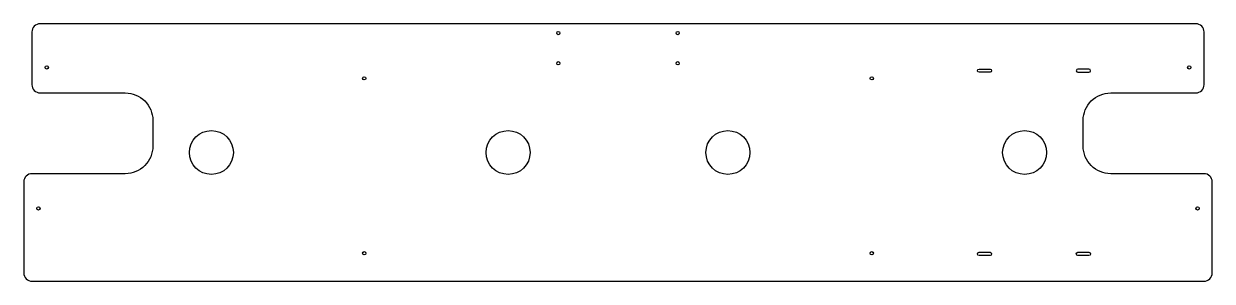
# Model space of a CAD drawing. Header units: millimetres. Extents: x -541 to 541, y -305 to -70.
import ezdxf

# ---------------------------------------------------------------- set-up
doc = ezdxf.new("R2010")
doc.units = ezdxf.units.MM
doc.layers.get('0').update_dxf_attribs({"linetype": 'CONTINUOUS'})

msp = doc.modelspace()

# ---------------------------------------------------------------- linework, layer by layer
for points in [[(-533.3, -125.6, 0.414214), (-525.8, -133.1), (-448.3, -133.1, -0.414214), (-423.3, -158.1), (-423.3, -181.7, -0.414214), (-448.3, -206.7), (-533.2, -206.7, 0.414214), (-540.7, -214.2), (-540.7, -297.3, 0.414214), (-533.2, -304.8), (533.2, -304.8, 0.414214), (540.7, -297.3), (540.7, -214.2, 0.414214), (533.2, -206.7), (448.3, -206.7, -0.414214), (423.3, -181.7), (423.3, -158.1, -0.414214), (448.3, -133.1), (525.8, -133.1, 0.414214), (533.3, -125.6), (533.3, -77.5, 0.414214), (525.8, -70), (-525.8, -70, 0.414214), (-533.3, -77.5)], [(338.5, -114.3), (328.5, -114.3, -1), (328.5, -111.3), (338.5, -111.3, -1)], [(428.5, -114.3, 1), (428.5, -111.3), (418.5, -111.3, 1), (418.5, -114.3)], [(328.5, -278.3), (338.5, -278.3, -1), (338.5, -281.3), (328.5, -281.3, -1)], [(428.5, -281.3), (418.5, -281.3, -1), (418.5, -278.3), (428.5, -278.3, -1)]]:
    msp.add_lwpolyline(points, format="xyb", close=True)
for centre, radius in [((-54.3, -78.5), 1.5), ((54.3, -78.5), 1.5), ((-54.3, -106), 1.5), ((54.3, -106), 1.5), ((-230.9, -119.8), 1.5), ((230.9, -119.8), 1.5), ((-370, -187.4), 20), ((-100, -187.4), 20), ((100, -187.4), 20), ((370, -187.4), 20), ((-230.9, -279.3), 1.5), ((230.9, -279.3), 1.5)]:
    msp.add_circle(centre, radius)
for centre in [(-519.8, -109.9), (519.8, -109.9), (-527.4, -238.4), (527.4, -238.4)]:
    msp.add_ellipse(centre, major_axis=(0, -1.5), ratio=0.997059)

doc.saveas('drawing.dxf')
